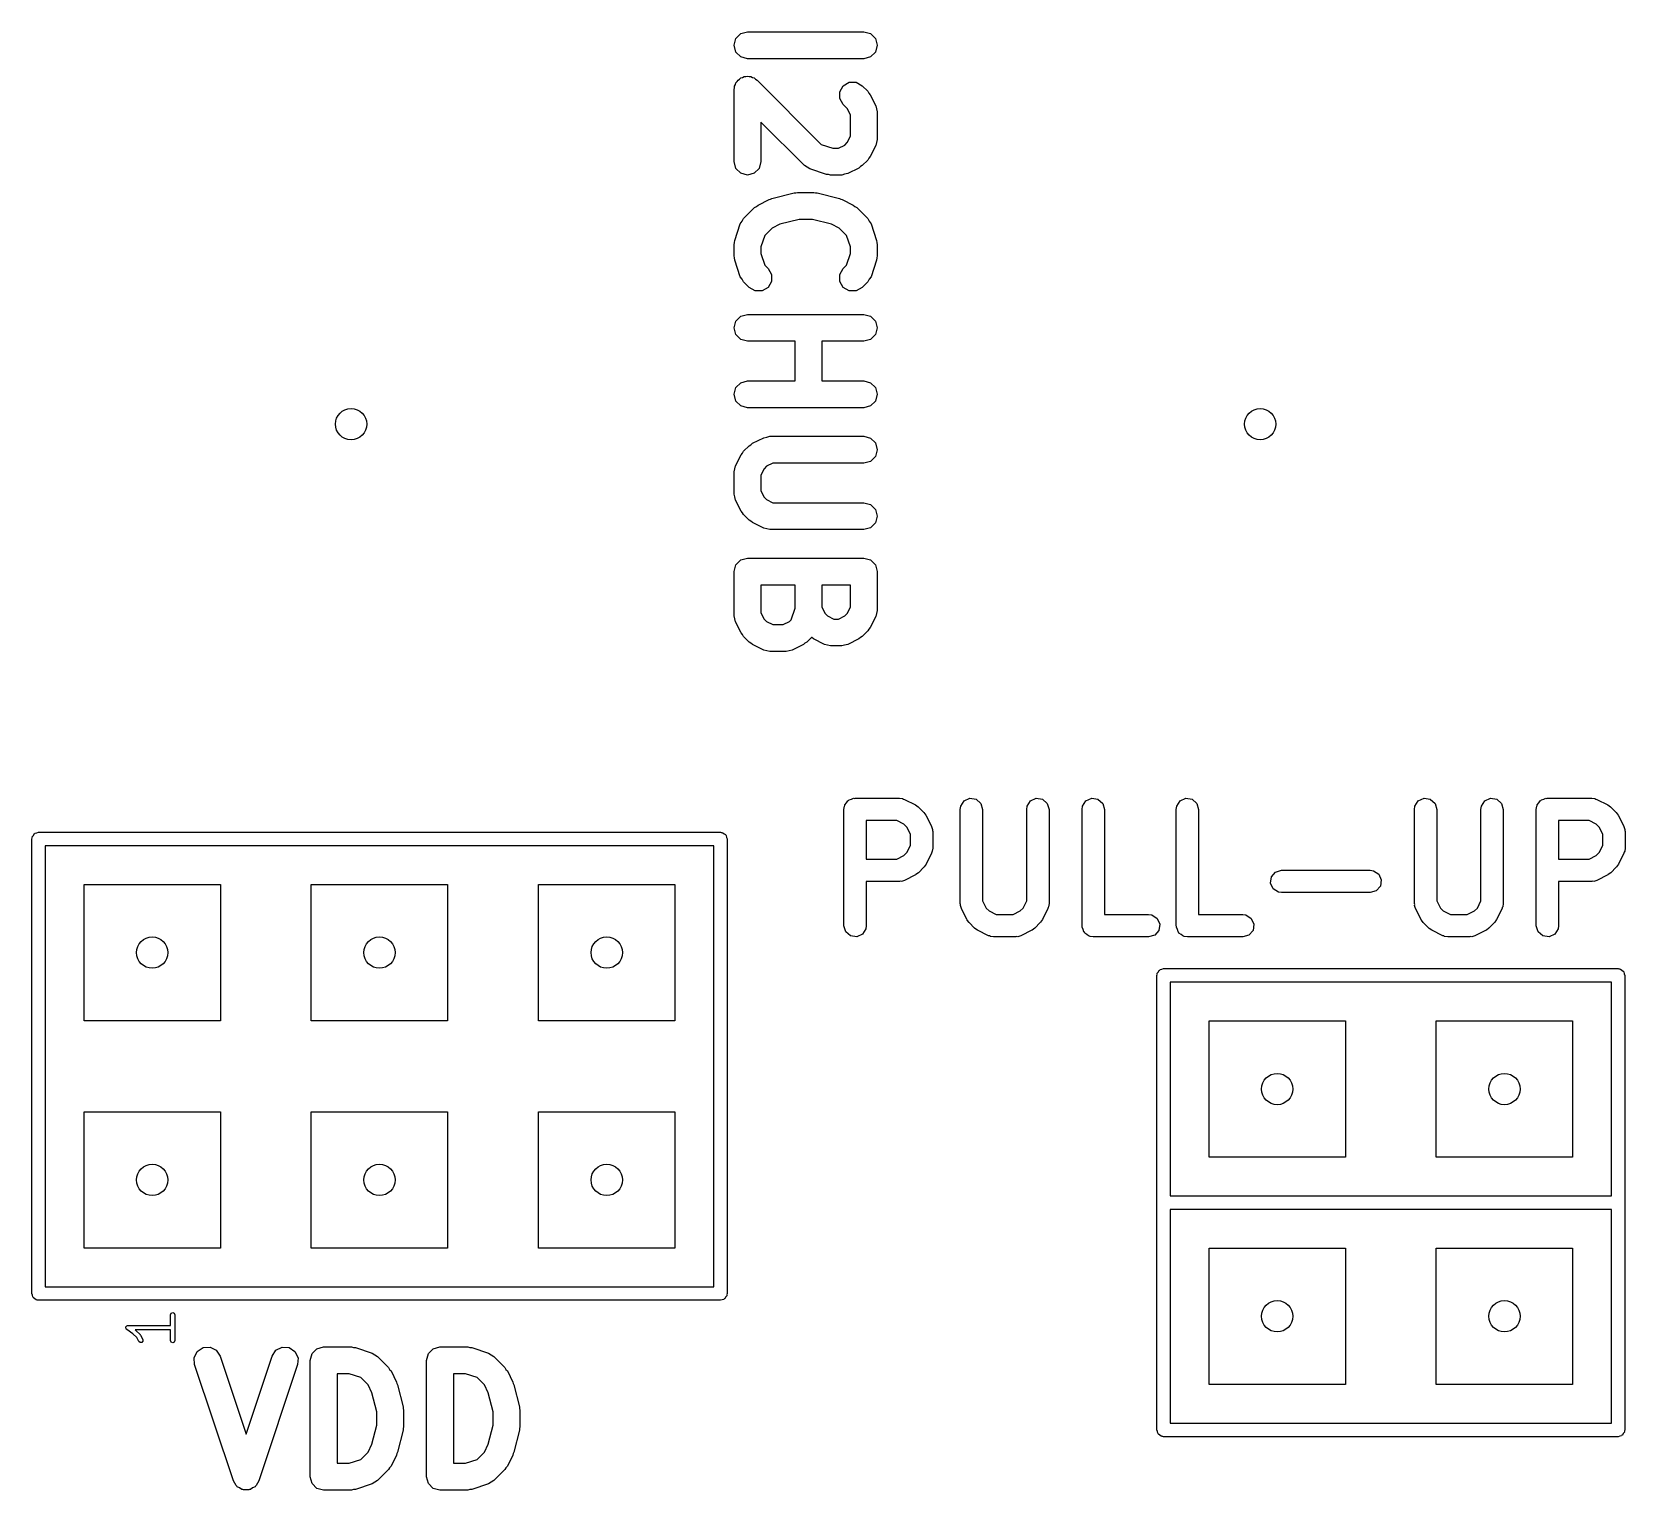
# Model space of a CAD drawing. Extents: x 0.01 to 0.79, y 0.06 to 1.57.
# Drawn here: x 0.06 to 0.761, y 0.931 to 1.573 of the extents above; entities that cross this region are included whole.
import ezdxf

# ---------------------------------------------------------------- set-up
doc = ezdxf.new("R2010")
doc.units = 0
doc.header["$MEASUREMENT"] = 0
doc.layers.add('BLACK', color=7, linetype='CONTINUOUS')

msp = doc.modelspace()

# ---------------------------------------------------------------- linework, layer by layer
at = {"layer": 'BLACK', "linetype": 'CONTINUOUS'}
for p, q in [((0.36932, 1.56962), (0.37148, 1.57179)), ((0.37148, 1.57179), (0.37444, 1.57258)), ((0.37444, 1.57258), (0.42562, 1.57258)), ((0.42562, 1.57258), (0.42857, 1.57179)), ((0.42857, 1.57179), (0.43073, 1.56962)), ((0.36853, 1.56667), (0.36932, 1.56962)), ((0.36932, 1.56372), (0.36853, 1.56667)), ((0.37148, 1.56156), (0.36932, 1.56372)), ((0.43073, 1.56372), (0.42857, 1.56156)), ((0.43073, 1.56962), (0.43152, 1.56667)), ((0.43152, 1.56667), (0.43073, 1.56372)), ((0.37444, 1.56077), (0.37148, 1.56156)), ((0.42562, 1.56077), (0.37444, 1.56077)), ((0.42857, 1.56156), (0.42562, 1.56077)), ((0.36873, 1.5487), (0.36912, 1.54938)), ((0.36912, 1.54938), (0.36932, 1.55013)), ((0.36932, 1.55013), (0.36987, 1.55068)), ((0.36987, 1.55068), (0.37026, 1.55135)), ((0.37026, 1.55135), (0.37093, 1.55174)), ((0.37093, 1.55174), (0.37148, 1.55229)), ((0.37148, 1.55229), (0.37223, 1.55249)), ((0.37223, 1.55249), (0.37291, 1.55288)), ((0.37291, 1.55288), (0.37369, 1.55288)), ((0.37369, 1.55288), (0.37444, 1.55308)), ((0.37444, 1.55308), (0.37519, 1.55288)), ((0.37519, 1.55288), (0.37596, 1.55288)), ((0.37596, 1.55288), (0.37664, 1.55249)), ((0.37664, 1.55249), (0.37739, 1.55229)), ((0.37739, 1.55229), (0.37794, 1.55174)), ((0.37794, 1.55174), (0.37861, 1.55135)), ((0.37861, 1.55135), (0.40687, 1.52309)), ((0.41657, 1.54891), (0.41922, 1.55044)), ((0.41922, 1.55044), (0.42227, 1.55044)), ((0.42227, 1.55044), (0.42492, 1.54891)), ((0.36853, 1.54717), (0.36873, 1.54792)), ((0.36853, 1.51549), (0.36853, 1.54717)), ((0.36873, 1.54792), (0.36873, 1.5487)), ((0.41504, 1.54626), (0.41657, 1.54891)), ((0.41504, 1.54321), (0.41504, 1.54626)), ((0.41657, 1.54056), (0.41504, 1.54321)), ((0.42492, 1.54891), (0.42736, 1.54648)), ((0.42736, 1.54648), (0.42783, 1.54565)), ((0.42783, 1.54565), (0.42846, 1.54494)), ((0.42846, 1.54494), (0.4309, 1.54007)), ((0.41833, 1.5388), (0.41657, 1.54056)), ((0.41971, 1.53603), (0.41833, 1.5388)), ((0.41971, 1.52663), (0.41971, 1.53603)), ((0.4309, 1.54007), (0.43117, 1.53874)), ((0.43117, 1.53874), (0.43152, 1.53742)), ((0.43152, 1.53742), (0.43152, 1.52524)), ((0.39951, 1.51375), (0.38034, 1.53292)), ((0.38034, 1.53292), (0.38034, 1.51549)), ((0.40687, 1.52309), (0.41195, 1.5214)), ((0.41195, 1.5214), (0.41447, 1.5214)), ((0.41447, 1.5214), (0.41724, 1.52278)), ((0.41724, 1.52278), (0.41833, 1.52386)), ((0.41833, 1.52386), (0.41971, 1.52663)), ((0.4309, 1.5226), (0.42846, 1.51772)), ((0.43117, 1.52393), (0.4309, 1.5226)), ((0.43152, 1.52524), (0.43117, 1.52393)), ((0.36932, 1.51254), (0.36853, 1.51549)), ((0.38034, 1.51549), (0.37955, 1.51254)), ((0.42736, 1.51619), (0.42492, 1.51375)), ((0.42783, 1.51701), (0.42736, 1.51619)), ((0.42846, 1.51772), (0.42783, 1.51701)), ((0.37148, 1.51038), (0.36932, 1.51254)), ((0.37444, 1.50958), (0.37148, 1.51038)), ((0.37739, 1.51038), (0.37444, 1.50958)), ((0.37955, 1.51254), (0.37739, 1.51038)), ((0.40068, 1.51307), (0.39951, 1.51375)), ((0.40182, 1.51232), (0.40068, 1.51307)), ((0.40913, 1.50989), (0.40182, 1.51232)), ((0.41008, 1.50983), (0.40913, 1.50989)), ((0.41099, 1.50958), (0.41008, 1.50983)), ((0.41587, 1.50958), (0.41099, 1.50958)), ((0.41718, 1.50994), (0.41587, 1.50958)), ((0.41851, 1.51021), (0.41718, 1.50994)), ((0.42339, 1.51265), (0.41851, 1.51021)), ((0.4241, 1.51328), (0.42339, 1.51265)), ((0.42492, 1.51375), (0.4241, 1.51328)), ((0.38519, 1.49928), (0.39494, 1.50172)), ((0.39494, 1.50172), (0.39567, 1.50171)), ((0.39567, 1.50171), (0.39637, 1.5019)), ((0.39637, 1.5019), (0.40368, 1.5019)), ((0.40368, 1.5019), (0.40439, 1.50171)), ((0.40439, 1.50171), (0.40512, 1.50172)), ((0.40512, 1.50172), (0.41486, 1.49928)), ((0.3727, 1.49042), (0.37757, 1.49529)), ((0.37757, 1.49529), (0.3784, 1.49577)), ((0.3784, 1.49577), (0.37911, 1.4964)), ((0.37911, 1.4964), (0.38398, 1.49884)), ((0.38398, 1.49884), (0.38462, 1.49897)), ((0.38462, 1.49897), (0.38519, 1.49928)), ((0.41486, 1.49928), (0.41543, 1.49897)), ((0.41543, 1.49897), (0.41607, 1.49884)), ((0.41607, 1.49884), (0.42095, 1.4964)), ((0.42095, 1.4964), (0.42166, 1.49577)), ((0.42166, 1.49577), (0.42248, 1.49529)), ((0.42248, 1.49529), (0.42736, 1.49042)), ((0.36883, 1.4808), (0.37127, 1.48811)), ((0.37127, 1.48811), (0.37202, 1.48924)), ((0.37202, 1.48924), (0.3727, 1.49042)), ((0.38525, 1.48626), (0.38204, 1.48305)), ((0.38868, 1.48798), (0.38525, 1.48626)), ((0.3971, 1.49009), (0.38868, 1.48798)), ((0.40296, 1.49009), (0.3971, 1.49009)), ((0.41137, 1.48798), (0.40296, 1.49009)), ((0.41481, 1.48626), (0.41137, 1.48798)), ((0.41802, 1.48305), (0.41481, 1.48626)), ((0.42736, 1.49042), (0.42803, 1.48924)), ((0.42803, 1.48924), (0.42878, 1.48811)), ((0.42878, 1.48811), (0.43122, 1.4808)), ((0.36853, 1.47893), (0.36878, 1.47985)), ((0.36878, 1.47985), (0.36883, 1.4808)), ((0.38204, 1.48305), (0.38034, 1.47797)), ((0.41971, 1.47797), (0.41802, 1.48305)), ((0.43122, 1.4808), (0.43128, 1.47985)), ((0.43128, 1.47985), (0.43152, 1.47893)), ((0.36853, 1.47406), (0.36853, 1.47893)), ((0.36878, 1.47314), (0.36853, 1.47406)), ((0.36883, 1.47219), (0.36878, 1.47314)), ((0.37127, 1.46488), (0.36883, 1.47219)), ((0.38034, 1.47797), (0.38034, 1.47502)), ((0.38034, 1.47502), (0.38204, 1.46994)), ((0.41802, 1.46994), (0.41971, 1.47502)), ((0.41971, 1.47502), (0.41971, 1.47797)), ((0.43122, 1.47219), (0.42878, 1.46488)), ((0.43128, 1.47314), (0.43122, 1.47219)), ((0.43152, 1.47406), (0.43128, 1.47314)), ((0.43152, 1.47893), (0.43152, 1.47406)), ((0.38204, 1.46994), (0.38349, 1.46848)), ((0.38349, 1.46848), (0.38501, 1.46584)), ((0.38501, 1.46584), (0.38501, 1.46278)), ((0.41504, 1.46584), (0.41657, 1.46849)), ((0.41504, 1.46278), (0.41504, 1.46584)), ((0.41657, 1.46849), (0.41802, 1.46994)), ((0.37202, 1.46375), (0.37127, 1.46488)), ((0.3727, 1.46257), (0.37202, 1.46375)), ((0.37513, 1.46013), (0.3727, 1.46257)), ((0.37778, 1.4586), (0.37513, 1.46013)), ((0.38084, 1.4586), (0.37778, 1.4586)), ((0.38349, 1.46013), (0.38084, 1.4586)), ((0.38501, 1.46278), (0.38349, 1.46013)), ((0.41657, 1.46013), (0.41504, 1.46278)), ((0.41922, 1.4586), (0.41657, 1.46013)), ((0.42227, 1.4586), (0.41922, 1.4586)), ((0.42492, 1.46013), (0.42227, 1.4586)), ((0.42736, 1.46257), (0.42492, 1.46013)), ((0.42803, 1.46375), (0.42736, 1.46257)), ((0.42878, 1.46488), (0.42803, 1.46375)), ((0.36853, 1.44237), (0.36932, 1.44533)), ((0.36932, 1.44533), (0.37148, 1.44749)), ((0.37148, 1.44749), (0.37444, 1.44828)), ((0.37444, 1.44828), (0.42562, 1.44828)), ((0.42562, 1.44828), (0.42857, 1.44749)), ((0.42857, 1.44749), (0.43073, 1.44533)), ((0.43073, 1.44533), (0.43152, 1.44237)), ((0.36932, 1.43942), (0.36853, 1.44237)), ((0.37148, 1.43726), (0.36932, 1.43942)), ((0.37444, 1.43647), (0.37148, 1.43726)), ((0.42857, 1.43726), (0.42562, 1.43647)), ((0.43073, 1.43942), (0.42857, 1.43726)), ((0.43152, 1.44237), (0.43073, 1.43942)), ((0.39534, 1.43647), (0.37444, 1.43647)), ((0.39534, 1.41903), (0.39534, 1.43647)), ((0.42562, 1.43647), (0.40715, 1.43647)), ((0.40715, 1.43647), (0.40715, 1.41903)), ((0.36932, 1.41608), (0.37148, 1.41824)), ((0.37148, 1.41824), (0.37444, 1.41903)), ((0.37444, 1.41903), (0.39534, 1.41903)), ((0.40715, 1.41903), (0.42562, 1.41903)), ((0.42562, 1.41903), (0.42857, 1.41824)), ((0.42857, 1.41824), (0.43073, 1.41608)), ((0.36853, 1.41313), (0.36932, 1.41608)), ((0.36932, 1.41018), (0.36853, 1.41313)), ((0.37148, 1.40801), (0.36932, 1.41018)), ((0.43073, 1.41018), (0.42857, 1.40801)), ((0.43073, 1.41608), (0.43152, 1.41313)), ((0.43152, 1.41313), (0.43073, 1.41018)), ((0.37444, 1.40722), (0.37148, 1.40801)), ((0.40125, 1.40722), (0.37444, 1.40722)), ((0.42562, 1.40722), (0.40125, 1.40722)), ((0.42857, 1.40801), (0.42562, 1.40722)), ((0.3727, 1.38806), (0.37513, 1.39049)), ((0.37513, 1.39049), (0.37596, 1.39097)), ((0.37596, 1.39097), (0.37667, 1.3916)), ((0.37667, 1.3916), (0.38155, 1.39404)), ((0.38155, 1.39404), (0.38287, 1.39431)), ((0.38287, 1.39431), (0.38419, 1.39466)), ((0.38419, 1.39466), (0.42562, 1.39466)), ((0.42562, 1.39466), (0.42857, 1.39387)), ((0.42857, 1.39387), (0.43073, 1.39171)), ((0.43073, 1.39171), (0.43152, 1.38876)), ((0.43152, 1.38876), (0.43073, 1.3858)), ((0.36888, 1.38032), (0.36916, 1.38165)), ((0.36916, 1.38165), (0.37159, 1.38652)), ((0.37159, 1.38652), (0.37222, 1.38723)), ((0.37222, 1.38723), (0.3727, 1.38806)), ((0.38281, 1.38147), (0.38173, 1.38038)), ((0.38558, 1.38285), (0.38281, 1.38147)), ((0.42562, 1.38285), (0.38558, 1.38285)), ((0.42857, 1.38364), (0.42562, 1.38285)), ((0.43073, 1.3858), (0.42857, 1.38364)), ((0.36853, 1.37901), (0.36888, 1.38032)), ((0.36853, 1.36926), (0.36853, 1.37901)), ((0.38173, 1.38038), (0.38034, 1.37761)), ((0.38034, 1.37761), (0.38034, 1.37065)), ((0.36888, 1.36795), (0.36853, 1.36926)), ((0.36916, 1.36662), (0.36888, 1.36795)), ((0.38034, 1.37065), (0.38173, 1.36788)), ((0.38173, 1.36788), (0.38281, 1.3668)), ((0.37159, 1.36174), (0.36916, 1.36662)), ((0.37222, 1.36103), (0.37159, 1.36174)), ((0.3727, 1.36021), (0.37222, 1.36103)), ((0.37513, 1.35777), (0.3727, 1.36021)), ((0.38281, 1.3668), (0.38558, 1.36542)), ((0.38558, 1.36542), (0.42562, 1.36542)), ((0.42562, 1.36542), (0.42857, 1.36462)), ((0.42857, 1.36462), (0.43073, 1.36246)), ((0.43073, 1.36246), (0.43152, 1.35951)), ((0.37596, 1.3573), (0.37513, 1.35777)), ((0.37667, 1.35666), (0.37596, 1.3573)), ((0.38155, 1.35423), (0.37667, 1.35666)), ((0.38287, 1.35396), (0.38155, 1.35423)), ((0.38419, 1.3536), (0.38287, 1.35396)), ((0.42562, 1.3536), (0.38419, 1.3536)), ((0.42857, 1.3544), (0.42562, 1.3536)), ((0.43073, 1.35656), (0.42857, 1.3544)), ((0.43152, 1.35951), (0.43073, 1.35656)), ((0.36932, 1.33809), (0.37148, 1.34025)), ((0.37148, 1.34025), (0.37444, 1.34104)), ((0.37444, 1.34104), (0.42562, 1.34104)), ((0.42562, 1.34104), (0.42857, 1.34025)), ((0.42857, 1.34025), (0.43073, 1.33809)), ((0.36853, 1.33514), (0.36932, 1.33809)), ((0.36853, 1.31564), (0.36853, 1.33514)), ((0.43073, 1.33809), (0.43152, 1.33514)), ((0.43152, 1.33514), (0.43152, 1.31808)), ((0.39534, 1.32923), (0.38034, 1.32923)), ((0.38034, 1.32923), (0.38034, 1.31703)), ((0.39534, 1.31904), (0.39534, 1.32923)), ((0.41971, 1.32923), (0.40715, 1.32923)), ((0.40715, 1.32923), (0.40715, 1.31947)), ((0.41971, 1.31947), (0.41971, 1.32923)), ((0.39365, 1.31396), (0.39534, 1.31904)), ((0.40715, 1.31947), (0.40854, 1.3167)), ((0.41833, 1.3167), (0.41971, 1.31947)), ((0.43152, 1.31808), (0.43117, 1.31677)), ((0.36888, 1.31433), (0.36853, 1.31564)), ((0.36916, 1.313), (0.36888, 1.31433)), ((0.37159, 1.30812), (0.36916, 1.313)), ((0.38034, 1.31703), (0.38173, 1.31426)), ((0.38173, 1.31426), (0.38281, 1.31318)), ((0.38281, 1.31318), (0.38558, 1.3118)), ((0.38558, 1.3118), (0.3901, 1.3118)), ((0.3901, 1.3118), (0.39287, 1.31318)), ((0.39287, 1.31318), (0.39365, 1.31396)), ((0.40854, 1.3167), (0.40962, 1.31562)), ((0.40962, 1.31562), (0.41239, 1.31423)), ((0.41239, 1.31423), (0.41447, 1.31423)), ((0.41447, 1.31423), (0.41724, 1.31562)), ((0.41724, 1.31562), (0.41833, 1.3167)), ((0.4309, 1.31544), (0.42846, 1.31056)), ((0.43117, 1.31677), (0.4309, 1.31544)), ((0.37222, 1.30741), (0.37159, 1.30812)), ((0.3727, 1.30659), (0.37222, 1.30741)), ((0.37513, 1.30415), (0.3727, 1.30659)), ((0.37596, 1.30368), (0.37513, 1.30415)), ((0.40055, 1.30415), (0.39972, 1.30368)), ((0.4026, 1.30621), (0.40055, 1.30415)), ((0.40277, 1.30611), (0.4026, 1.30621)), ((0.40348, 1.30548), (0.40277, 1.30611)), ((0.40835, 1.30305), (0.40348, 1.30548)), ((0.42339, 1.30548), (0.41851, 1.30305)), ((0.4241, 1.30611), (0.42339, 1.30548)), ((0.42492, 1.30659), (0.4241, 1.30611)), ((0.42736, 1.30903), (0.42492, 1.30659)), ((0.42783, 1.30985), (0.42736, 1.30903)), ((0.42846, 1.31056), (0.42783, 1.30985)), ((0.37667, 1.30305), (0.37596, 1.30368)), ((0.38155, 1.30061), (0.37667, 1.30305)), ((0.38287, 1.30034), (0.38155, 1.30061)), ((0.38419, 1.29999), (0.38287, 1.30034)), ((0.3915, 1.29999), (0.38419, 1.29999)), ((0.39281, 1.30034), (0.3915, 1.29999)), ((0.39414, 1.30061), (0.39281, 1.30034)), ((0.39901, 1.30305), (0.39414, 1.30061)), ((0.39972, 1.30368), (0.39901, 1.30305)), ((0.40968, 1.30277), (0.40835, 1.30305)), ((0.41099, 1.30242), (0.40968, 1.30277)), ((0.41587, 1.30242), (0.41099, 1.30242)), ((0.41718, 1.30277), (0.41587, 1.30242)), ((0.41851, 1.30305), (0.41718, 1.30277)), ((0.41798, 1.23335), (0.41855, 1.23423)), ((0.41855, 1.23423), (0.41887, 1.23438)), ((0.41887, 1.23438), (0.41911, 1.23466)), ((0.41911, 1.23466), (0.42012, 1.23495)), ((0.42012, 1.23495), (0.42107, 1.23539)), ((0.42107, 1.23539), (0.42143, 1.23534)), ((0.42143, 1.23534), (0.42177, 1.23544)), ((0.42177, 1.23544), (0.44127, 1.23544)), ((0.44127, 1.23544), (0.44266, 1.23524)), ((0.44266, 1.23524), (0.44303, 1.235)), ((0.44303, 1.235), (0.44347, 1.23492)), ((0.44347, 1.23492), (0.44834, 1.23248)), ((0.46823, 1.2319), (0.46973, 1.23423)), ((0.46973, 1.23423), (0.47225, 1.23539)), ((0.47225, 1.23539), (0.475, 1.23499)), ((0.475, 1.23499), (0.47709, 1.23318)), ((0.49748, 1.2319), (0.49898, 1.23423)), ((0.49898, 1.23423), (0.5015, 1.23539)), ((0.5015, 1.23539), (0.50424, 1.23499)), ((0.50424, 1.23499), (0.50634, 1.23318)), ((0.52185, 1.2319), (0.52335, 1.23423)), ((0.52335, 1.23423), (0.52587, 1.23539)), ((0.52587, 1.23539), (0.52861, 1.23499)), ((0.52861, 1.23499), (0.53071, 1.23318)), ((0.56328, 1.2319), (0.56478, 1.23423)), ((0.56478, 1.23423), (0.5673, 1.23539)), ((0.5673, 1.23539), (0.57005, 1.23499)), ((0.57005, 1.23499), (0.57214, 1.23318)), ((0.66808, 1.2319), (0.66958, 1.23423)), ((0.66958, 1.23423), (0.6721, 1.23539)), ((0.6721, 1.23539), (0.67485, 1.23499)), ((0.67485, 1.23499), (0.67694, 1.23318)), ((0.69733, 1.2319), (0.69883, 1.23423)), ((0.69883, 1.23423), (0.70135, 1.23539)), ((0.70135, 1.23539), (0.70409, 1.23499)), ((0.70409, 1.23499), (0.70619, 1.23318)), ((0.72263, 1.23335), (0.7232, 1.23423)), ((0.7232, 1.23423), (0.72352, 1.23438)), ((0.72352, 1.23438), (0.72376, 1.23466)), ((0.72376, 1.23466), (0.72477, 1.23495)), ((0.72477, 1.23495), (0.72572, 1.23539)), ((0.72572, 1.23539), (0.72608, 1.23534)), ((0.72608, 1.23534), (0.72642, 1.23544)), ((0.72642, 1.23544), (0.74592, 1.23544)), ((0.74592, 1.23544), (0.7473, 1.23524)), ((0.7473, 1.23524), (0.74768, 1.235)), ((0.74768, 1.235), (0.74812, 1.23492)), ((0.74812, 1.23492), (0.75299, 1.23248)), ((0.41685, 1.23052), (0.41705, 1.2319)), ((0.41685, 1.17933), (0.41685, 1.23052)), ((0.41705, 1.2319), (0.41724, 1.2322)), ((0.41724, 1.2322), (0.41729, 1.23256)), ((0.41729, 1.23256), (0.41798, 1.23335)), ((0.44834, 1.23248), (0.44949, 1.23168)), ((0.44949, 1.23168), (0.44954, 1.2316)), ((0.44954, 1.2316), (0.44962, 1.23156)), ((0.44962, 1.23156), (0.45206, 1.22912)), ((0.45206, 1.22912), (0.4529, 1.228)), ((0.4529, 1.228), (0.45292, 1.22791)), ((0.45292, 1.22791), (0.45298, 1.22784)), ((0.45298, 1.22784), (0.45542, 1.22297)), ((0.46803, 1.23052), (0.46823, 1.2319)), ((0.46803, 1.18908), (0.46803, 1.23052)), ((0.47709, 1.23318), (0.47787, 1.23052)), ((0.47787, 1.23052), (0.47787, 1.19024)), ((0.49728, 1.23052), (0.49748, 1.2319)), ((0.49728, 1.19024), (0.49728, 1.23052)), ((0.50634, 1.23318), (0.50712, 1.23052)), ((0.50712, 1.23052), (0.50712, 1.18908)), ((0.52165, 1.23052), (0.52185, 1.2319)), ((0.52165, 1.17933), (0.52165, 1.23052)), ((0.53071, 1.23318), (0.53149, 1.23052)), ((0.53149, 1.23052), (0.53149, 1.18426)), ((0.56308, 1.23052), (0.56328, 1.2319)), ((0.56308, 1.17933), (0.56308, 1.23052)), ((0.57214, 1.23318), (0.57292, 1.23052)), ((0.57292, 1.23052), (0.57292, 1.18426)), ((0.66788, 1.23052), (0.66808, 1.2319)), ((0.66788, 1.18908), (0.66788, 1.23052)), ((0.67694, 1.23318), (0.67772, 1.23052)), ((0.67772, 1.23052), (0.67772, 1.19024)), ((0.69713, 1.23052), (0.69733, 1.2319)), ((0.69713, 1.19024), (0.69713, 1.23052)), ((0.70619, 1.23318), (0.70697, 1.23052)), ((0.70697, 1.23052), (0.70697, 1.18908)), ((0.7215, 1.23052), (0.7217, 1.2319)), ((0.7215, 1.17933), (0.7215, 1.23052)), ((0.7217, 1.2319), (0.72189, 1.2322)), ((0.72189, 1.2322), (0.72194, 1.23256)), ((0.72194, 1.23256), (0.72263, 1.23335)), ((0.75299, 1.23248), (0.75414, 1.23168)), ((0.75414, 1.23168), (0.75419, 1.2316)), ((0.75419, 1.2316), (0.75427, 1.23156)), ((0.75427, 1.23156), (0.75671, 1.22912)), ((0.75671, 1.22912), (0.75755, 1.228)), ((0.75755, 1.228), (0.75757, 1.22791)), ((0.75757, 1.22791), (0.75763, 1.22784)), ((0.75763, 1.22784), (0.76007, 1.22297)), ((0.0606, 1.21976), (0.06085, 1.21985)), ((0.06085, 1.21985), (0.06102, 1.22006)), ((0.06102, 1.22006), (0.06178, 1.22019)), ((0.06178, 1.22019), (0.0625, 1.22045)), ((0.0625, 1.22045), (0.3625, 1.22045)), ((0.3625, 1.22045), (0.36288, 1.22039)), ((0.36288, 1.22039), (0.36301, 1.22041)), ((0.36301, 1.22041), (0.36313, 1.22034)), ((0.36313, 1.22034), (0.36351, 1.22027)), ((0.36351, 1.22027), (0.3641, 1.21978)), ((0.44011, 1.22559), (0.42669, 1.22559)), ((0.42669, 1.22559), (0.42669, 1.20863)), ((0.44323, 1.22403), (0.44011, 1.22559)), ((0.44454, 1.22273), (0.44323, 1.22403)), ((0.4461, 1.21961), (0.44454, 1.22273)), ((0.45542, 1.22297), (0.45586, 1.22164)), ((0.45586, 1.22164), (0.45581, 1.22119)), ((0.45581, 1.22119), (0.45594, 1.22077)), ((0.45594, 1.22077), (0.45594, 1.21346)), ((0.74476, 1.22559), (0.73134, 1.22559)), ((0.73134, 1.22559), (0.73134, 1.20863)), ((0.74788, 1.22403), (0.74476, 1.22559)), ((0.74918, 1.22273), (0.74788, 1.22403)), ((0.75074, 1.21961), (0.74918, 1.22273)), ((0.76007, 1.22297), (0.76051, 1.22164)), ((0.76051, 1.22164), (0.76046, 1.22119)), ((0.76046, 1.22119), (0.76059, 1.22077)), ((0.76059, 1.22077), (0.76059, 1.21346)), ((0.05955, 1.2175), (0.05961, 1.21788)), ((0.05955, 1.0175), (0.05955, 1.2175)), ((0.05959, 1.21801), (0.05966, 1.21813)), ((0.05961, 1.21788), (0.05959, 1.21801)), ((0.05966, 1.21813), (0.05973, 1.21851)), ((0.05973, 1.21851), (0.06022, 1.2191)), ((0.06022, 1.2191), (0.0606, 1.21976)), ((0.06545, 1.21455), (0.06545, 1.02045)), ((0.35955, 1.21455), (0.06545, 1.21455)), ((0.35955, 1.02045), (0.35955, 1.21455)), ((0.3641, 1.21978), (0.36476, 1.2194)), ((0.36476, 1.2194), (0.36485, 1.21915)), ((0.36485, 1.21915), (0.36506, 1.21898)), ((0.36506, 1.21898), (0.36519, 1.21822)), ((0.36519, 1.21822), (0.36545, 1.2175)), ((0.36545, 1.2175), (0.36545, 1.0175)), ((0.44454, 1.2115), (0.4461, 1.21462)), ((0.4461, 1.21462), (0.4461, 1.21961)), ((0.45594, 1.21346), (0.45574, 1.21207)), ((0.74918, 1.2115), (0.75074, 1.21462)), ((0.75074, 1.21462), (0.75074, 1.21961)), ((0.76059, 1.21346), (0.76039, 1.21207)), ((0.42669, 1.20863), (0.44011, 1.20863)), ((0.44011, 1.20863), (0.44323, 1.21019)), ((0.44323, 1.21019), (0.44454, 1.2115)), ((0.45298, 1.20638), (0.45218, 1.20523)), ((0.45542, 1.21125), (0.45298, 1.20638)), ((0.4555, 1.21169), (0.45542, 1.21125)), ((0.45574, 1.21207), (0.4555, 1.21169)), ((0.73134, 1.20863), (0.74476, 1.20863)), ((0.74476, 1.20863), (0.74788, 1.21019)), ((0.74788, 1.21019), (0.74918, 1.2115)), ((0.75763, 1.20638), (0.75683, 1.20523)), ((0.76007, 1.21125), (0.75763, 1.20638)), ((0.76015, 1.21169), (0.76007, 1.21125)), ((0.76039, 1.21207), (0.76015, 1.21169)), ((0.44127, 1.19879), (0.42669, 1.19879)), ((0.42669, 1.19879), (0.42669, 1.17933)), ((0.4417, 1.19891), (0.44127, 1.19879)), ((0.44214, 1.19886), (0.4417, 1.19891)), ((0.44347, 1.1993), (0.44214, 1.19886)), ((0.44834, 1.20174), (0.44347, 1.1993)), ((0.44841, 1.2018), (0.44834, 1.20174)), ((0.4485, 1.20182), (0.44841, 1.2018)), ((0.44962, 1.20266), (0.4485, 1.20182)), ((0.45206, 1.2051), (0.44962, 1.20266)), ((0.4521, 1.20518), (0.45206, 1.2051)), ((0.45218, 1.20523), (0.4521, 1.20518)), ((0.60456, 1.19813), (0.60496, 1.20088)), ((0.60496, 1.20088), (0.60677, 1.20297)), ((0.60677, 1.20297), (0.60943, 1.20375)), ((0.60943, 1.20375), (0.64843, 1.20375)), ((0.64843, 1.20375), (0.64982, 1.20355)), ((0.64982, 1.20355), (0.65215, 1.20205)), ((0.65215, 1.20205), (0.6533, 1.19953)), ((0.6533, 1.19953), (0.65291, 1.19679)), ((0.74592, 1.19879), (0.73134, 1.19879)), ((0.73134, 1.19879), (0.73134, 1.17933)), ((0.74635, 1.19891), (0.74592, 1.19879)), ((0.74679, 1.19886), (0.74635, 1.19891)), ((0.74812, 1.1993), (0.74679, 1.19886)), ((0.75299, 1.20174), (0.74812, 1.1993)), ((0.75306, 1.2018), (0.75299, 1.20174)), ((0.75315, 1.20182), (0.75306, 1.2018)), ((0.75427, 1.20266), (0.75315, 1.20182)), ((0.75671, 1.2051), (0.75427, 1.20266)), ((0.75675, 1.20518), (0.75671, 1.2051)), ((0.75683, 1.20523), (0.75675, 1.20518)), ((0.0825, 1.1375), (0.0825, 1.1975)), ((0.0825, 1.1975), (0.1425, 1.1975)), ((0.1425, 1.1975), (0.1425, 1.1375)), ((0.1825, 1.1375), (0.1825, 1.1975)), ((0.1825, 1.1975), (0.2425, 1.1975)), ((0.2425, 1.1975), (0.2425, 1.1375)), ((0.2825, 1.1375), (0.2825, 1.1975)), ((0.2825, 1.1975), (0.3425, 1.1975)), ((0.3425, 1.1975), (0.3425, 1.1375)), ((0.60572, 1.19561), (0.60456, 1.19813)), ((0.60805, 1.19411), (0.60572, 1.19561)), ((0.60943, 1.19391), (0.60805, 1.19411)), ((0.64843, 1.19391), (0.60943, 1.19391)), ((0.65109, 1.19469), (0.64843, 1.19391)), ((0.65291, 1.19679), (0.65109, 1.19469)), ((0.46816, 1.18866), (0.46803, 1.18908)), ((0.46811, 1.18821), (0.46816, 1.18866)), ((0.46855, 1.18688), (0.46811, 1.18821)), ((0.47099, 1.18201), (0.46855, 1.18688)), ((0.47787, 1.19024), (0.47943, 1.18712)), ((0.47943, 1.18712), (0.48074, 1.18582)), ((0.48074, 1.18582), (0.48386, 1.18426)), ((0.49129, 1.18426), (0.49441, 1.18582)), ((0.49441, 1.18582), (0.49572, 1.18712)), ((0.49572, 1.18712), (0.49728, 1.19024)), ((0.5066, 1.18688), (0.50416, 1.18201)), ((0.50668, 1.18732), (0.5066, 1.18688)), ((0.50692, 1.1877), (0.50668, 1.18732)), ((0.50712, 1.18908), (0.50692, 1.1877)), ((0.66801, 1.18866), (0.66788, 1.18908)), ((0.66796, 1.18821), (0.66801, 1.18866)), ((0.6684, 1.18688), (0.66796, 1.18821)), ((0.67084, 1.18201), (0.6684, 1.18688)), ((0.67772, 1.19024), (0.67928, 1.18712)), ((0.67928, 1.18712), (0.68059, 1.18582)), ((0.68059, 1.18582), (0.68371, 1.18426)), ((0.69114, 1.18426), (0.69426, 1.18582)), ((0.69426, 1.18582), (0.69557, 1.18712)), ((0.69557, 1.18712), (0.69713, 1.19024)), ((0.70645, 1.18688), (0.70401, 1.18201)), ((0.70653, 1.18732), (0.70645, 1.18688)), ((0.70677, 1.1877), (0.70653, 1.18732)), ((0.70697, 1.18908), (0.70677, 1.1877)), ((0.41763, 1.17667), (0.41685, 1.17933)), ((0.42649, 1.17795), (0.42499, 1.17562)), ((0.42669, 1.17933), (0.42649, 1.17795)), ((0.47105, 1.18194), (0.47099, 1.18201)), ((0.47107, 1.18185), (0.47105, 1.18194)), ((0.47191, 1.18073), (0.47107, 1.18185)), ((0.47435, 1.17829), (0.47191, 1.18073)), ((0.47443, 1.17825), (0.47435, 1.17829)), ((0.47447, 1.17817), (0.47443, 1.17825)), ((0.47563, 1.17737), (0.47447, 1.17817)), ((0.48386, 1.18426), (0.49129, 1.18426)), ((0.5008, 1.17829), (0.49968, 1.17745)), ((0.50324, 1.18073), (0.5008, 1.17829)), ((0.50328, 1.18081), (0.50324, 1.18073)), ((0.50336, 1.18086), (0.50328, 1.18081)), ((0.50416, 1.18201), (0.50336, 1.18086)), ((0.52175, 1.17899), (0.52165, 1.17933)), ((0.5217, 1.17863), (0.52175, 1.17899)), ((0.52214, 1.17768), (0.5217, 1.17863)), ((0.53149, 1.18426), (0.55094, 1.18426)), ((0.55094, 1.18426), (0.55233, 1.18406)), ((0.55233, 1.18406), (0.55466, 1.18256)), ((0.55466, 1.18256), (0.55581, 1.18003)), ((0.55581, 1.18003), (0.55542, 1.17729)), ((0.56318, 1.17899), (0.56308, 1.17933)), ((0.56313, 1.17863), (0.56318, 1.17899)), ((0.56357, 1.17768), (0.56313, 1.17863)), ((0.57292, 1.18426), (0.59237, 1.18426)), ((0.59237, 1.18426), (0.59376, 1.18406)), ((0.59376, 1.18406), (0.59609, 1.18256)), ((0.59609, 1.18256), (0.59725, 1.18003)), ((0.59725, 1.18003), (0.59685, 1.17729)), ((0.6709, 1.18194), (0.67084, 1.18201)), ((0.67092, 1.18185), (0.6709, 1.18194)), ((0.67176, 1.18073), (0.67092, 1.18185)), ((0.6742, 1.17829), (0.67176, 1.18073)), ((0.67428, 1.17825), (0.6742, 1.17829)), ((0.67432, 1.17817), (0.67428, 1.17825)), ((0.67548, 1.17737), (0.67432, 1.17817)), ((0.68371, 1.18426), (0.69114, 1.18426)), ((0.70065, 1.17829), (0.69953, 1.17745)), ((0.70309, 1.18073), (0.70065, 1.17829)), ((0.70313, 1.18081), (0.70309, 1.18073)), ((0.70321, 1.18086), (0.70313, 1.18081)), ((0.70401, 1.18201), (0.70321, 1.18086)), ((0.72228, 1.17667), (0.7215, 1.17933)), ((0.73114, 1.17795), (0.72964, 1.17562)), ((0.73134, 1.17933), (0.73114, 1.17795)), ((0.41973, 1.17486), (0.41763, 1.17667)), ((0.42247, 1.17446), (0.41973, 1.17486)), ((0.42499, 1.17562), (0.42247, 1.17446)), ((0.4805, 1.17493), (0.47563, 1.17737)), ((0.48094, 1.17485), (0.4805, 1.17493)), ((0.48131, 1.17461), (0.48094, 1.17485)), ((0.4827, 1.17441), (0.48131, 1.17461)), ((0.49245, 1.17441), (0.4827, 1.17441)), ((0.49288, 1.17454), (0.49245, 1.17441)), ((0.49332, 1.17449), (0.49288, 1.17454)), ((0.49465, 1.17493), (0.49332, 1.17449)), ((0.49952, 1.17737), (0.49465, 1.17493)), ((0.49959, 1.17743), (0.49952, 1.17737)), ((0.49968, 1.17745), (0.49959, 1.17743)), ((0.52243, 1.17667), (0.52214, 1.17768)), ((0.5227, 1.17644), (0.52243, 1.17667)), ((0.52285, 1.17611), (0.5227, 1.17644)), ((0.52373, 1.17554), (0.52285, 1.17611)), ((0.52453, 1.17486), (0.52373, 1.17554)), ((0.52488, 1.17481), (0.52453, 1.17486)), ((0.52518, 1.17461), (0.52488, 1.17481)), ((0.52657, 1.17441), (0.52518, 1.17461)), ((0.55094, 1.17441), (0.52657, 1.17441)), ((0.5536, 1.17519), (0.55094, 1.17441)), ((0.55542, 1.17729), (0.5536, 1.17519)), ((0.56386, 1.17667), (0.56357, 1.17768)), ((0.56413, 1.17644), (0.56386, 1.17667)), ((0.56428, 1.17611), (0.56413, 1.17644)), ((0.56517, 1.17554), (0.56428, 1.17611)), ((0.56596, 1.17486), (0.56517, 1.17554)), ((0.56631, 1.17481), (0.56596, 1.17486)), ((0.56662, 1.17461), (0.56631, 1.17481)), ((0.568, 1.17441), (0.56662, 1.17461)), ((0.59237, 1.17441), (0.568, 1.17441)), ((0.59503, 1.17519), (0.59237, 1.17441)), ((0.59685, 1.17729), (0.59503, 1.17519)), ((0.68035, 1.17493), (0.67548, 1.17737)), ((0.68079, 1.17485), (0.68035, 1.17493)), ((0.68116, 1.17461), (0.68079, 1.17485)), ((0.68255, 1.17441), (0.68116, 1.17461)), ((0.6923, 1.17441), (0.68255, 1.17441)), ((0.69273, 1.17454), (0.6923, 1.17441)), ((0.69317, 1.17449), (0.69273, 1.17454)), ((0.6945, 1.17493), (0.69317, 1.17449)), ((0.69937, 1.17737), (0.6945, 1.17493)), ((0.69944, 1.17743), (0.69937, 1.17737)), ((0.69953, 1.17745), (0.69944, 1.17743)), ((0.72438, 1.17486), (0.72228, 1.17667)), ((0.72712, 1.17446), (0.72438, 1.17486)), ((0.72964, 1.17562), (0.72712, 1.17446)), ((0.55455, 1.1575), (0.55461, 1.15788)), ((0.55455, 1.0575), (0.55455, 1.1575)), ((0.55459, 1.15801), (0.55466, 1.15813)), ((0.55461, 1.15788), (0.55459, 1.15801)), ((0.55466, 1.15813), (0.55473, 1.15851)), ((0.55473, 1.15851), (0.55522, 1.1591)), ((0.55522, 1.1591), (0.5556, 1.15976)), ((0.5556, 1.15976), (0.55585, 1.15985)), ((0.55585, 1.15985), (0.55602, 1.16006)), ((0.55602, 1.16006), (0.55678, 1.16019)), ((0.55678, 1.16019), (0.5575, 1.16045)), ((0.5575, 1.16045), (0.7575, 1.16045)), ((0.7575, 1.16045), (0.75788, 1.16039)), ((0.75788, 1.16039), (0.75801, 1.16041)), ((0.75801, 1.16041), (0.75813, 1.16034)), ((0.75813, 1.16034), (0.75851, 1.16027)), ((0.75851, 1.16027), (0.7591, 1.15978)), ((0.7591, 1.15978), (0.75976, 1.1594)), ((0.75976, 1.1594), (0.75985, 1.15915)), ((0.75985, 1.15915), (0.76006, 1.15898)), ((0.76006, 1.15898), (0.76019, 1.15822)), ((0.76019, 1.15822), (0.76045, 1.1575)), ((0.76045, 1.1575), (0.76045, 1.0575)), ((0.56045, 1.15455), (0.56045, 1.06045)), ((0.75455, 1.15455), (0.56045, 1.15455)), ((0.75455, 1.06045), (0.75455, 1.15455)), ((0.1425, 1.1375), (0.0825, 1.1375)), ((0.2425, 1.1375), (0.1825, 1.1375)), ((0.3425, 1.1375), (0.2825, 1.1375)), ((0.5775, 1.0775), (0.5775, 1.1375)), ((0.5775, 1.1375), (0.6375, 1.1375)), ((0.6375, 1.1375), (0.6375, 1.0775)), ((0.6775, 1.0775), (0.6775, 1.1375)), ((0.6775, 1.1375), (0.7375, 1.1375)), ((0.7375, 1.1375), (0.7375, 1.0775)), ((0.0825, 1.0375), (0.0825, 1.0975)), ((0.0825, 1.0975), (0.1425, 1.0975)), ((0.1425, 1.0975), (0.1425, 1.0375)), ((0.1825, 1.0375), (0.1825, 1.0975)), ((0.1825, 1.0975), (0.2425, 1.0975)), ((0.2425, 1.0975), (0.2425, 1.0375)), ((0.2825, 1.0375), (0.2825, 1.0975)), ((0.2825, 1.0975), (0.3425, 1.0975)), ((0.3425, 1.0975), (0.3425, 1.0375)), ((0.6375, 1.0775), (0.5775, 1.0775)), ((0.7375, 1.0775), (0.6775, 1.0775)), ((0.56045, 1.06045), (0.75455, 1.06045)), ((0.55455, 0.9575), (0.55455, 1.0575)), ((0.56045, 1.05455), (0.56045, 0.96045)), ((0.75455, 1.05455), (0.56045, 1.05455)), ((0.75455, 0.96045), (0.75455, 1.05455)), ((0.76045, 1.0575), (0.76045, 0.9575)), ((0.1425, 1.0375), (0.0825, 1.0375)), ((0.2425, 1.0375), (0.1825, 1.0375)), ((0.3425, 1.0375), (0.2825, 1.0375)), ((0.5775, 0.9775), (0.5775, 1.0375)), ((0.5775, 1.0375), (0.6375, 1.0375)), ((0.6375, 1.0375), (0.6375, 0.9775)), ((0.6775, 0.9775), (0.6775, 1.0375)), ((0.6775, 1.0375), (0.7375, 1.0375)), ((0.7375, 1.0375), (0.7375, 0.9775)), ((0.05981, 1.01678), (0.05955, 1.0175)), ((0.05994, 1.01602), (0.05981, 1.01678)), ((0.06545, 1.02045), (0.35955, 1.02045)), ((0.36534, 1.01687), (0.36528, 1.01649)), ((0.36541, 1.01699), (0.36534, 1.01687)), ((0.36545, 1.0175), (0.36539, 1.01712)), ((0.36539, 1.01712), (0.36541, 1.01699)), ((0.06015, 1.01585), (0.05994, 1.01602)), ((0.06024, 1.0156), (0.06015, 1.01585)), ((0.0609, 1.01522), (0.06024, 1.0156)), ((0.06149, 1.01473), (0.0609, 1.01522)), ((0.06187, 1.01466), (0.06149, 1.01473)), ((0.06199, 1.01459), (0.06187, 1.01466)), ((0.06212, 1.01461), (0.06199, 1.01459)), ((0.0625, 1.01455), (0.06212, 1.01461)), ((0.3625, 1.01455), (0.0625, 1.01455)), ((0.36322, 1.01481), (0.3625, 1.01455)), ((0.36398, 1.01494), (0.36322, 1.01481)), ((0.36415, 1.01515), (0.36398, 1.01494)), ((0.3644, 1.01524), (0.36415, 1.01515)), ((0.36478, 1.0159), (0.3644, 1.01524)), ((0.36528, 1.01649), (0.36478, 1.0159)), ((0.10083, 1.0025), (0.10094, 1.00276)), ((0.10087, 1.00241), (0.10083, 1.0025)), ((0.10094, 1.00276), (0.101, 1.00305)), ((0.101, 1.00305), (0.10108, 1.0031)), ((0.10108, 1.0031), (0.10112, 1.0032)), ((0.10112, 1.0032), (0.10139, 1.00331)), ((0.10139, 1.00331), (0.10163, 1.00347)), ((0.10163, 1.00347), (0.10173, 1.00345)), ((0.10173, 1.00345), (0.10182, 1.00348)), ((0.10182, 1.00348), (0.12052, 1.00348)), ((0.12052, 1.00812), (0.12081, 1.00882)), ((0.12052, 1.00348), (0.12052, 1.00812)), ((0.12081, 1.00882), (0.1215, 1.00911)), ((0.1215, 1.00911), (0.1222, 1.00882)), ((0.1222, 1.00882), (0.12249, 1.00812)), ((0.12249, 1.00812), (0.12249, 0.99688)), ((0.10085, 1.00231), (0.10087, 1.00241)), ((0.10101, 1.00207), (0.10085, 1.00231)), ((0.10112, 1.0018), (0.10101, 1.00207)), ((0.10122, 1.00177), (0.10112, 1.0018)), ((0.10127, 1.00168), (0.10122, 1.00177)), ((0.104, 0.99986), (0.10127, 1.00168)), ((0.1057, 0.99817), (0.104, 0.99986)), ((0.12052, 1.00152), (0.10507, 1.00152)), ((0.10507, 1.00152), (0.10518, 1.00144)), ((0.10518, 1.00144), (0.10523, 1.00136)), ((0.10523, 1.00136), (0.10533, 1.00132)), ((0.10533, 1.00132), (0.1072, 0.99945)), ((0.10656, 0.99644), (0.1057, 0.99817)), ((0.10713, 0.99594), (0.10656, 0.99644)), ((0.10788, 0.99599), (0.10713, 0.99594)), ((0.1072, 0.99945), (0.10726, 0.9993)), ((0.10726, 0.9993), (0.10739, 0.99919)), ((0.10739, 0.99919), (0.10832, 0.99732)), ((0.10838, 0.99656), (0.10788, 0.99599)), ((0.10832, 0.99732), (0.10838, 0.99656)), ((0.12052, 0.99688), (0.12052, 1.00152)), ((0.12081, 0.99618), (0.12052, 0.99688)), ((0.1215, 0.99589), (0.12081, 0.99618)), ((0.1222, 0.99618), (0.1215, 0.99589)), ((0.12249, 0.99688), (0.1222, 0.99618)), ((0.13097, 0.9893), (0.13234, 0.99204)), ((0.13116, 0.98625), (0.13097, 0.9893)), ((0.13234, 0.99204), (0.13489, 0.99372)), ((0.13489, 0.99372), (0.13794, 0.9939)), ((0.13794, 0.9939), (0.14068, 0.99254)), ((0.14068, 0.99254), (0.14236, 0.98999)), ((0.14236, 0.98999), (0.15382, 0.95561)), ((0.15382, 0.95561), (0.16528, 0.98999)), ((0.16528, 0.98999), (0.16696, 0.99254)), ((0.16696, 0.99254), (0.1697, 0.9939)), ((0.1697, 0.9939), (0.17275, 0.99372)), ((0.17275, 0.99372), (0.1753, 0.99204)), ((0.1753, 0.99204), (0.17666, 0.9893)), ((0.17666, 0.9893), (0.17648, 0.98625)), ((0.18203, 0.98812), (0.18282, 0.99107)), ((0.18282, 0.99107), (0.18499, 0.99323)), ((0.18499, 0.99323), (0.18794, 0.99402)), ((0.18794, 0.99402), (0.20013, 0.99402)), ((0.20013, 0.99402), (0.20104, 0.99378)), ((0.20104, 0.99378), (0.20199, 0.99372)), ((0.20199, 0.99372), (0.2093, 0.99128)), ((0.2093, 0.99128), (0.21044, 0.99054)), ((0.21044, 0.99054), (0.21161, 0.98986)), ((0.21161, 0.98986), (0.21649, 0.98498)), ((0.23322, 0.98812), (0.23401, 0.99107)), ((0.23401, 0.99107), (0.23617, 0.99323)), ((0.23617, 0.99323), (0.23912, 0.99402)), ((0.23912, 0.99402), (0.25131, 0.99402)), ((0.25131, 0.99402), (0.25222, 0.99378)), ((0.25222, 0.99378), (0.25317, 0.99372)), ((0.25317, 0.99372), (0.26049, 0.99128)), ((0.26049, 0.99128), (0.26162, 0.99054)), ((0.26162, 0.99054), (0.26279, 0.98986)), ((0.26279, 0.98986), (0.26767, 0.98498)), ((0.14822, 0.93507), (0.13116, 0.98625)), ((0.17648, 0.98625), (0.15942, 0.93507)), ((0.18203, 0.93694), (0.18203, 0.98812)), ((0.19917, 0.98221), (0.19384, 0.98221)), ((0.19384, 0.98221), (0.19384, 0.94284)), ((0.20425, 0.98052), (0.19917, 0.98221)), ((0.21649, 0.98498), (0.21696, 0.98416)), ((0.21696, 0.98416), (0.21759, 0.98345)), ((0.21759, 0.98345), (0.22003, 0.97857)), ((0.23322, 0.93694), (0.23322, 0.98812)), ((0.25035, 0.98221), (0.24503, 0.98221)), ((0.24503, 0.98221), (0.24503, 0.94284)), ((0.25543, 0.98052), (0.25035, 0.98221)), ((0.26767, 0.98498), (0.26814, 0.98416)), ((0.26814, 0.98416), (0.26877, 0.98345)), ((0.26877, 0.98345), (0.27121, 0.97857)), ((0.20746, 0.97731), (0.20425, 0.98052)), ((0.20918, 0.97387), (0.20746, 0.97731)), ((0.22003, 0.97857), (0.22016, 0.97793)), ((0.22016, 0.97793), (0.22048, 0.97736)), ((0.22048, 0.97736), (0.22292, 0.96762)), ((0.25864, 0.97731), (0.25543, 0.98052)), ((0.26036, 0.97387), (0.25864, 0.97731)), ((0.27121, 0.97857), (0.27134, 0.97793)), ((0.27134, 0.97793), (0.27166, 0.97736)), ((0.27166, 0.97736), (0.2741, 0.96762)), ((0.6375, 0.9775), (0.5775, 0.9775)), ((0.7375, 0.9775), (0.6775, 0.9775)), ((0.21128, 0.96546), (0.20918, 0.97387)), ((0.22292, 0.96762), (0.2229, 0.96689)), ((0.26246, 0.96546), (0.26036, 0.97387)), ((0.2741, 0.96762), (0.27408, 0.96689)), ((0.21128, 0.9596), (0.21128, 0.96546)), ((0.2229, 0.96689), (0.22309, 0.96618)), ((0.22309, 0.96618), (0.22309, 0.95887)), ((0.26246, 0.9596), (0.26246, 0.96546)), ((0.27408, 0.96689), (0.27427, 0.96618)), ((0.27427, 0.96618), (0.27427, 0.95887)), ((0.56045, 0.96045), (0.75455, 0.96045)), ((0.20918, 0.95118), (0.21128, 0.9596)), ((0.22292, 0.95744), (0.22048, 0.94769)), ((0.22309, 0.95887), (0.2229, 0.95817)), ((0.2229, 0.95817), (0.22292, 0.95744)), ((0.26036, 0.95118), (0.26246, 0.9596)), ((0.2741, 0.95744), (0.27166, 0.94769)), ((0.27427, 0.95887), (0.27408, 0.95817)), ((0.27408, 0.95817), (0.2741, 0.95744)), ((0.55481, 0.95678), (0.55455, 0.9575)), ((0.55494, 0.95602), (0.55481, 0.95678)), ((0.55515, 0.95585), (0.55494, 0.95602)), ((0.55524, 0.9556), (0.55515, 0.95585)), ((0.5559, 0.95522), (0.55524, 0.9556)), ((0.55649, 0.95473), (0.5559, 0.95522)), ((0.55687, 0.95466), (0.55649, 0.95473)), ((0.55699, 0.95459), (0.55687, 0.95466)), ((0.55712, 0.95461), (0.55699, 0.95459)), ((0.5575, 0.95455), (0.55712, 0.95461)), ((0.7575, 0.95455), (0.5575, 0.95455)), ((0.75822, 0.95481), (0.7575, 0.95455)), ((0.75898, 0.95494), (0.75822, 0.95481)), ((0.75915, 0.95515), (0.75898, 0.95494)), ((0.7594, 0.95524), (0.75915, 0.95515)), ((0.75978, 0.9559), (0.7594, 0.95524)), ((0.76028, 0.95649), (0.75978, 0.9559)), ((0.76034, 0.95687), (0.76028, 0.95649)), ((0.76041, 0.95699), (0.76034, 0.95687)), ((0.76045, 0.9575), (0.76038, 0.95712)), ((0.76038, 0.95712), (0.76041, 0.95699)), ((0.20425, 0.94454), (0.20746, 0.94775)), ((0.20746, 0.94775), (0.20918, 0.95118)), ((0.22003, 0.94648), (0.21759, 0.94161)), ((0.22016, 0.94712), (0.22003, 0.94648)), ((0.22048, 0.94769), (0.22016, 0.94712)), ((0.25543, 0.94454), (0.25864, 0.94775)), ((0.25864, 0.94775), (0.26036, 0.95118)), ((0.27121, 0.94648), (0.26877, 0.94161)), ((0.27134, 0.94712), (0.27121, 0.94648)), ((0.27166, 0.94769), (0.27134, 0.94712)), ((0.19384, 0.94284), (0.19917, 0.94284)), ((0.19917, 0.94284), (0.20425, 0.94454)), ((0.21649, 0.94007), (0.21161, 0.9352)), ((0.21696, 0.9409), (0.21649, 0.94007)), ((0.21759, 0.94161), (0.21696, 0.9409)), ((0.24503, 0.94284), (0.25035, 0.94284)), ((0.25035, 0.94284), (0.25543, 0.94454)), ((0.26767, 0.94007), (0.26279, 0.9352)), ((0.26814, 0.9409), (0.26767, 0.94007)), ((0.26877, 0.94161), (0.26814, 0.9409)), ((0.14887, 0.93408), (0.14822, 0.93507)), ((0.1494, 0.93302), (0.14887, 0.93408)), ((0.1497, 0.93282), (0.1494, 0.93302)), ((0.1499, 0.93252), (0.1497, 0.93282)), ((0.15096, 0.93199), (0.1499, 0.93252)), ((0.15774, 0.93252), (0.15668, 0.93199)), ((0.15794, 0.93282), (0.15774, 0.93252)), ((0.15824, 0.93302), (0.15794, 0.93282)), ((0.15877, 0.93408), (0.15824, 0.93302)), ((0.15942, 0.93507), (0.15877, 0.93408)), ((0.18282, 0.93398), (0.18203, 0.93694)), ((0.18499, 0.93182), (0.18282, 0.93398)), ((0.2093, 0.93377), (0.20199, 0.93133)), ((0.21044, 0.93452), (0.2093, 0.93377)), ((0.21161, 0.9352), (0.21044, 0.93452)), ((0.23401, 0.93398), (0.23322, 0.93694)), ((0.23617, 0.93182), (0.23401, 0.93398)), ((0.26049, 0.93377), (0.25317, 0.93133)), ((0.26162, 0.93452), (0.26049, 0.93377)), ((0.26279, 0.9352), (0.26162, 0.93452)), ((0.15195, 0.93133), (0.15096, 0.93199)), ((0.15231, 0.93131), (0.15195, 0.93133)), ((0.15263, 0.93115), (0.15231, 0.93131)), ((0.15382, 0.93122), (0.15263, 0.93115)), ((0.155, 0.93115), (0.15382, 0.93122)), ((0.15533, 0.93131), (0.155, 0.93115)), ((0.15569, 0.93133), (0.15533, 0.93131)), ((0.15668, 0.93199), (0.15569, 0.93133)), ((0.18794, 0.93103), (0.18499, 0.93182)), ((0.20013, 0.93103), (0.18794, 0.93103)), ((0.20104, 0.93128), (0.20013, 0.93103)), ((0.20199, 0.93133), (0.20104, 0.93128)), ((0.23912, 0.93103), (0.23617, 0.93182)), ((0.25131, 0.93103), (0.23912, 0.93103)), ((0.25222, 0.93128), (0.25131, 0.93103)), ((0.25317, 0.93133), (0.25222, 0.93128))]:
    msp.add_line(p, q, dxfattribs=at)
at = {"layer": 'BLACK'}
for centre in [(0.2, 1.4), (0.6, 1.4), (0.1125, 1.1675), (0.2125, 1.1675), (0.3125, 1.1675), (0.6075, 1.1075), (0.7075, 1.1075), (0.1125, 1.0675), (0.2125, 1.0675), (0.3125, 1.0675), (0.6075, 1.0075), (0.7075, 1.0075)]:
    msp.add_circle(centre, 0.00689, dxfattribs=at)

doc.saveas('drawing.dxf')
